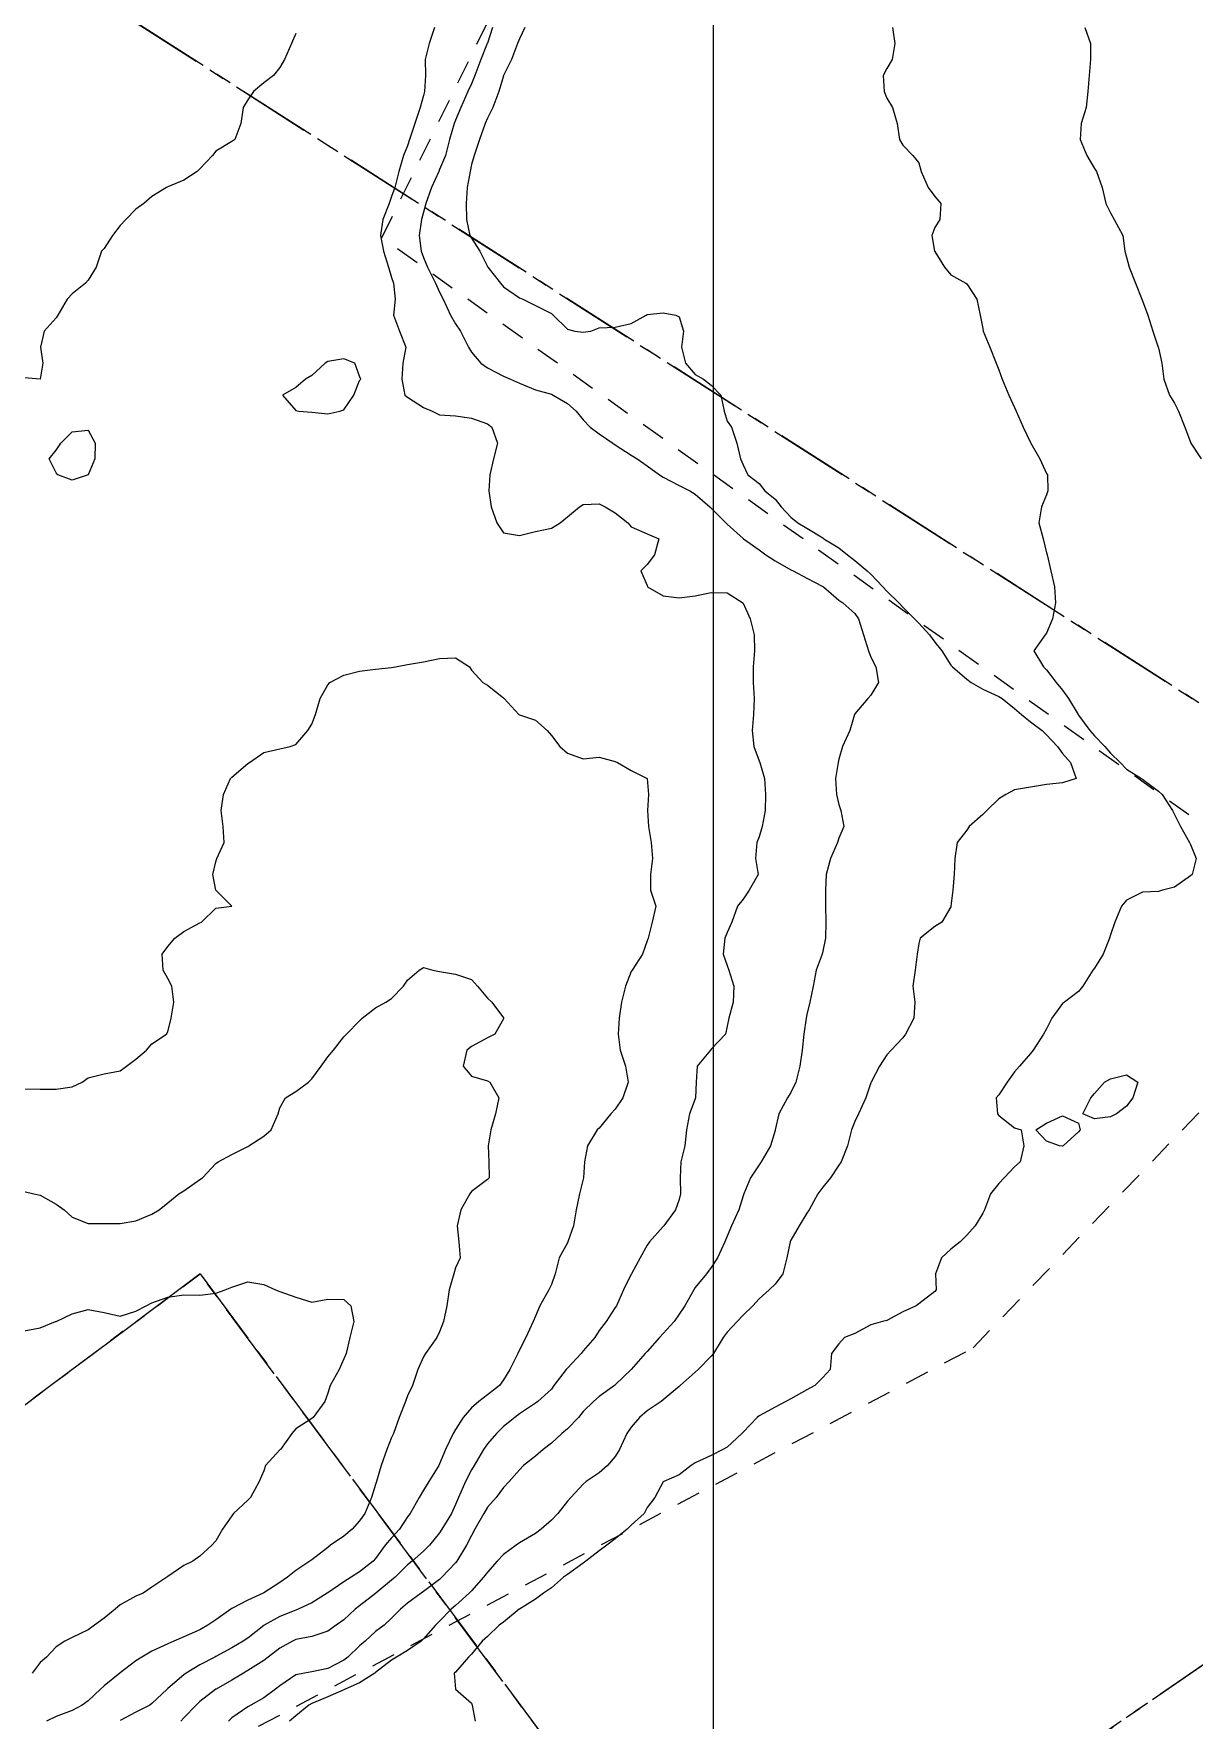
# Model space of a CAD drawing. Header units: centimetres. Extents: x 0 to 642158, y -847 to 649707.
# Drawn here: x 617245.5 to 617281.9, y 620207.3 to 620260.1 of the extents above; entities that cross this region are included whole.
import ezdxf

# ---------------------------------------------------------------- set-up
doc = ezdxf.new("R2010")
doc.units = ezdxf.units.CM
doc.header["$MEASUREMENT"] = 0
doc.linetypes.add('CENTERX2', pattern=[4, 2.5, -0.5, 0.5, -0.5])
doc.linetypes.add('JIS_02_0.7', pattern=[1.35, 0.75, -0.6])
for name, color, linetype, lineweight in [('MEV_grille', 254, 'Continuous', 9), ('WAL_parcellaire agricole', 7, 'JIS_02_0.7', 25), ('WAL_topographie 0.5', 253, 'Continuous', 20)]:
    doc.layers.add(name, color=color, linetype=linetype, lineweight=lineweight)
doc.layers.add('SPW_parcellaire cadastral', color=7, linetype='CENTERX2', lineweight=25, true_color=0xff0542)

# ---------------------------------------------------------------- blocks, each defined once
blk = doc.blocks.new('*U112')
at = {"layer": 'MEV_grille', "transparency": 33554687}
blk.add_lwpolyline([(0, 1825.476), (0, -1825.476)], dxfattribs=at)
blk = doc.blocks.new('*U113')
at = {"layer": 'MEV_grille', "color": 0, "linetype": 'ByBlock', "lineweight": -2, "transparency": 16777216}
blk.add_blockref('*U112', (1900, 0), dxfattribs=at)

msp = doc.modelspace()

# ---------------------------------------------------------------- linework, layer by layer
at = {"layer": 'SPW_parcellaire cadastral'}
for points in [[(617304.757, 620224.565), (617248.531, 620260.549), (617257.267, 620270.606), (617271.662, 620287.186), (617299.621, 620319.465), (617303.071, 620323.455), (617342.244, 620320.587), (617370.736, 620292.465), (617354.082, 620275.311), (617320.736, 620240.999), (617304.757, 620224.565)], [(617304.757, 620224.565), (617289.47, 620214.047), (617267.386, 620198.854), (617250.757, 620221.245), (617221.38, 620199.298), (617131.107, 620131.905), (617115.103, 620149.589), (617106.707, 620158.882), (617234.747, 620260.301), (617248.531, 620260.549), (617304.757, 620224.565)], [(617240.988, 620180.692), (617221.38, 620199.298), (617250.757, 620221.245), (617267.386, 620198.854), (617261.757, 620194.981), (617240.988, 620180.692)], [(617261.757, 620194.981), (617267.386, 620198.854), (617289.47, 620214.047), (617349.356, 620168.051), (617319.542, 620131.245), (617261.757, 620194.981)]]:
    msp.add_lwpolyline(points, dxfattribs=at)
at = {"layer": 'WAL_parcellaire agricole'}
msp.add_lwpolyline([(617008.458, 620154.4), (617004.365, 620160.596), (617050.958, 620154.904), (617075.457, 620161.407), (617091.456, 620167.909), (617122.459, 620142.163), (617165.706, 620162.168), (617223.952, 620191.924), (617274.948, 620218.93), (617287.196, 620231.681), (617256.444, 620253.677), (617263.942, 620268.928), (617277.439, 620290.929), (617285.816, 620301.128), (617299.437, 620313.432), (617306.604, 620316.52), (617318.353, 620318.751), (617331.123, 620318.633), (617342.936, 620315.937), (617354.937, 620308.938), (617365.438, 620299.44), (617398.944, 620245.444), (617410.112, 620235.279), (617419.446, 620223.447)], dxfattribs=at)
at = {"layer": 'WAL_topographie 0.5'}
for points in [[(617253.75, 620260.071), (617253.613, 620259.75), (617253.395, 620259.25), (617253.25, 620259.005), (617253.05, 620258.75), (617252.75, 620258.519), (617252.432, 620258.25), (617252.25, 620257.995), (617252.108, 620257.75), (617252.031, 620257.25), (617251.843, 620256.75), (617251.75, 620256.686), (617251.25, 620256.389), (617251.14, 620256.25), (617250.75, 620255.827), (617250.667, 620255.75), (617250.25, 620255.48), (617249.75, 620255.272), (617249.708, 620255.25), (617249.25, 620254.967), (617248.994, 620254.75), (617248.75, 620254.566), (617248.431, 620254.25), (617248.25, 620254.055), (617248.017, 620253.75), (617247.75, 620253.333), (617247.675, 620253.25), (617247.503, 620252.75), (617247.25, 620252.35), (617247.165, 620252.25), (617246.75, 620251.921), (617246.596, 620251.75), (617246.308, 620251.25), (617246.25, 620251.17), (617245.872, 620250.75), (617245.766, 620250.25), (617245.831, 620249.75), (617245.75, 620249.25), (617245.75, 620249.25), (617245.75, 620249.25), (617245.25, 620249.288)], [(617258.088, 620260.25), (617257.926, 620259.75), (617257.804, 620259.25), (617257.814, 620258.75), (617257.779, 620258.25), (617257.75, 620258.129), (617257.643, 620257.75), (617257.478, 620257.25), (617257.315, 620256.75), (617257.25, 620256.547), (617257.127, 620256.25), (617256.973, 620255.75), (617256.847, 620255.25), (617256.75, 620254.962), (617256.671, 620254.75), (617256.472, 620254.25), (617256.403, 620253.75), (617256.494, 620253.25), (617256.658, 620252.75), (617256.75, 620252.435), (617256.809, 620252.25), (617256.857, 620251.75), (617256.809, 620251.25), (617256.993, 620250.75), (617257.192, 620250.25), (617257.103, 620249.75), (617257.073, 620249.25), (617257.161, 620248.75), (617257.25, 620248.684), (617257.75, 620248.357), (617258.015, 620248.25), (617258.25, 620248.129), (617258.75, 620248.099), (617259.25, 620248.023), (617259.75, 620247.855), (617259.889, 620247.75), (617260.068, 620247.25), (617259.941, 620246.75), (617259.822, 620246.25), (617259.794, 620245.75), (617259.863, 620245.25), (617260.041, 620244.75), (617260.25, 620244.443), (617260.75, 620244.353), (617261.25, 620244.485), (617261.75, 620244.589), (617262.021, 620244.75), (617262.25, 620244.941), (617262.634, 620245.25), (617262.75, 620245.324), (617263.25, 620245.342), (617263.439, 620245.25), (617263.75, 620245.061), (617264.147, 620244.75), (617264.25, 620244.624), (617264.75, 620244.41), (617265.112, 620244.25), (617264.979, 620243.75), (617264.75, 620243.45), (617264.553, 620243.25), (617264.75, 620242.786), (617264.763, 620242.75), (617265.25, 620242.465), (617265.75, 620242.401), (617266.25, 620242.463), (617266.75, 620242.575), (617267.25, 620242.559), (617267.739, 620242.25), (617267.75, 620242.236), (617267.969, 620241.75), (617268.094, 620241.25), (617268.108, 620240.75), (617268.068, 620240.25), (617268.068, 620239.75), (617268.095, 620239.25), (617268.073, 620238.75), (617268.034, 620238.25), (617268.089, 620237.75), (617268.25, 620237.302), (617268.275, 620237.25), (617268.424, 620236.75), (617268.452, 620236.25), (617268.442, 620235.75), (617268.344, 620235.25), (617268.25, 620234.923), (617268.183, 620234.75), (617268.138, 620234.25), (617268.223, 620233.75), (617267.938, 620233.25), (617267.75, 620232.973), (617267.58, 620232.75), (617267.394, 620232.25), (617267.25, 620231.934), (617267.184, 620231.75), (617267.13, 620231.25), (617267.25, 620230.893), (617267.302, 620230.75), (617267.463, 620230.25), (617267.437, 620229.75), (617267.309, 620229.25), (617267.25, 620229), (617267.204, 620228.75), (617266.75, 620228.277), (617266.729, 620228.25), (617266.309, 620227.75), (617266.28, 620227.25), (617266.261, 620226.75), (617266.25, 620226.72), (617266.077, 620226.25), (617265.975, 620225.75), (617265.925, 620225.25), (617265.804, 620224.75), (617265.778, 620224.25), (617265.792, 620223.75), (617265.75, 620223.568), (617265.637, 620223.25), (617265.265, 620222.75), (617265.25, 620222.731), (617264.819, 620222.25), (617264.75, 620222.147), (617264.53, 620221.75), (617264.257, 620221.25), (617264.25, 620221.239), (617264.012, 620220.75), (617263.787, 620220.25), (617263.75, 620220.195), (617263.468, 620219.75), (617263.25, 620219.471), (617263.108, 620219.25), (617262.75, 620218.837), (617262.678, 620218.75), (617262.25, 620218.297), (617262.21, 620218.25), (617261.828, 620217.75), (617261.75, 620217.639), (617261.33, 620217.25), (617261.25, 620217.196), (617260.75, 620216.86), (617260.604, 620216.75), (617260.25, 620216.466), (617260.033, 620216.25), (617259.75, 620215.922), (617259.626, 620215.75), (617259.331, 620215.25), (617259.25, 620215.11), (617259.065, 620214.75), (617258.842, 620214.25), (617258.75, 620214.028), (617258.622, 620213.75), (617258.32, 620213.25), (617258.25, 620213.139), (617257.933, 620212.75), (617257.75, 620212.562), (617257.397, 620212.25), (617257.25, 620212.136), (617256.862, 620211.75), (617256.75, 620211.661), (617256.259, 620211.25), (617256.25, 620211.242), (617255.75, 620210.856), (617255.612, 620210.75), (617255.25, 620210.422), (617255.016, 620210.25), (617254.75, 620210.059), (617254.25, 620209.896), (617253.75, 620209.798), (617253.653, 620209.75), (617253.25, 620209.534), (617252.891, 620209.25), (617252.75, 620209.143), (617252.25, 620208.829), (617252.112, 620208.75), (617251.75, 620208.534), (617251.258, 620208.25), (617251.25, 620208.244), (617250.75, 620207.858), (617250.637, 620207.75), (617250.25, 620207.347), (617250.154, 620207.25)], [(617259.907, 620260.25), (617259.75, 620259.765), (617259.745, 620259.75), (617259.547, 620259.25), (617259.351, 620258.75), (617259.25, 620258.487), (617259.14, 620258.25), (617258.913, 620257.75), (617258.75, 620257.358), (617258.705, 620257.25), (617258.563, 620256.75), (617258.434, 620256.25), (617258.25, 620255.806), (617258.223, 620255.75), (617257.998, 620255.25), (617257.826, 620254.75), (617257.75, 620254.472), (617257.682, 620254.25), (617257.611, 620253.75), (617257.677, 620253.25), (617257.75, 620253.052), (617257.871, 620252.75), (617258.12, 620252.25), (617258.25, 620251.967), (617258.36, 620251.75), (617258.598, 620251.25), (617258.75, 620250.976), (617258.902, 620250.75), (617259.154, 620250.25), (617259.25, 620250.095), (617259.543, 620249.75), (617259.75, 620249.607), (617260.25, 620249.344), (617260.475, 620249.25), (617260.75, 620249.121), (617261.25, 620248.91), (617261.75, 620248.78), (617261.81, 620248.75), (617262.25, 620248.483), (617262.526, 620248.25), (617262.75, 620247.98), (617262.966, 620247.75), (617263.25, 620247.537), (617263.672, 620247.25), (617263.75, 620247.198), (617264.25, 620246.867), (617264.437, 620246.75), (617264.75, 620246.534), (617265.138, 620246.25), (617265.25, 620246.176), (617265.75, 620245.925), (617266.08, 620245.75), (617266.25, 620245.651), (617266.715, 620245.25), (617266.75, 620245.212), (617267.214, 620244.75), (617267.25, 620244.712), (617267.75, 620244.26), (617267.763, 620244.25), (617268.25, 620243.904), (617268.459, 620243.75), (617268.75, 620243.567), (617269.25, 620243.28), (617269.318, 620243.25), (617269.75, 620243.019), (617270.25, 620242.762), (617270.267, 620242.75), (617270.75, 620242.335), (617270.87, 620242.25), (617271.25, 620241.914), (617271.362, 620241.75), (617271.524, 620241.25), (617271.672, 620240.75), (617271.75, 620240.548), (617271.905, 620240.25), (617271.99, 620239.75), (617271.75, 620239.359), (617271.658, 620239.25), (617271.25, 620238.773), (617271.238, 620238.75), (617271.089, 620238.25), (617270.858, 620237.75), (617270.75, 620237.359), (617270.727, 620237.25), (617270.642, 620236.75), (617270.678, 620236.25), (617270.75, 620235.94), (617270.805, 620235.75), (617270.901, 620235.25), (617270.75, 620234.878), (617270.71, 620234.75), (617270.487, 620234.25), (617270.35, 620233.75), (617270.333, 620233.25), (617270.333, 620232.75), (617270.337, 620232.25), (617270.333, 620231.75), (617270.25, 620231.345), (617270.221, 620231.25), (617270.041, 620230.75), (617269.945, 620230.25), (617269.844, 620229.75), (617269.75, 620229.361), (617269.726, 620229.25), (617269.655, 620228.75), (617269.599, 620228.25), (617269.523, 620227.75), (617269.404, 620227.25), (617269.25, 620226.925), (617269.136, 620226.75), (617268.87, 620226.25), (617268.756, 620225.75), (617268.75, 620225.73), (617268.612, 620225.25), (617268.312, 620224.75), (617268.25, 620224.66), (617267.982, 620224.25), (617267.77, 620223.75), (617267.75, 620223.689), (617267.613, 620223.25), (617267.389, 620222.75), (617267.25, 620222.427), (617267.176, 620222.25), (617266.95, 620221.75), (617266.75, 620221.449), (617266.605, 620221.25), (617266.25, 620220.82), (617266.205, 620220.75), (617265.923, 620220.25), (617265.75, 620219.989), (617265.589, 620219.75), (617265.25, 620219.382), (617265.139, 620219.25), (617264.75, 620218.812), (617264.691, 620218.75), (617264.25, 620218.255), (617264.245, 620218.25), (617263.75, 620217.773), (617263.723, 620217.75), (617263.25, 620217.409), (617263.072, 620217.25), (617262.75, 620216.935), (617262.598, 620216.75), (617262.25, 620216.392), (617262.083, 620216.25), (617261.75, 620215.95), (617261.493, 620215.75), (617261.25, 620215.535), (617260.883, 620215.25), (617260.75, 620215.117), (617260.433, 620214.75), (617260.25, 620214.557), (617260.019, 620214.25), (617259.75, 620213.942), (617259.635, 620213.75), (617259.359, 620213.25), (617259.25, 620213.057), (617259.093, 620212.75), (617258.79, 620212.25), (617258.75, 620212.2), (617258.324, 620211.75), (617258.25, 620211.679), (617257.75, 620211.3), (617257.673, 620211.25), (617257.25, 620210.937), (617257.026, 620210.75), (617256.75, 620210.465), (617256.521, 620210.25), (617256.25, 620210.047), (617255.918, 620209.75), (617255.75, 620209.599), (617255.381, 620209.25), (617255.25, 620209.155), (617254.75, 620208.896), (617254.25, 620208.792), (617254.023, 620208.75), (617253.75, 620208.693), (617253.25, 620208.349), (617253.118, 620208.25), (617252.75, 620207.98), (617252.341, 620207.75), (617252.25, 620207.695), (617251.75, 620207.347), (617251.64, 620207.25)], [(617260.922, 620260.25), (617260.75, 620259.901), (617260.69, 620259.75), (617260.499, 620259.25), (617260.252, 620258.75), (617260.25, 620258.746), (617260.103, 620258.25), (617259.92, 620257.75), (617259.75, 620257.414), (617259.681, 620257.25), (617259.501, 620256.75), (617259.336, 620256.25), (617259.25, 620255.962), (617259.205, 620255.75), (617259.117, 620255.25), (617259.083, 620254.75), (617259.094, 620254.25), (617259.2, 620253.75), (617259.25, 620253.661), (617259.514, 620253.25), (617259.75, 620252.775), (617259.764, 620252.75), (617260.154, 620252.25), (617260.25, 620252.138), (617260.75, 620251.798), (617260.854, 620251.75), (617261.25, 620251.555), (617261.75, 620251.299), (617261.807, 620251.25), (617262.25, 620250.817), (617262.481, 620250.75), (617262.75, 620250.717), (617262.984, 620250.75), (617263.25, 620250.855), (617263.75, 620250.875), (617264.25, 620250.991), (617264.719, 620251.25), (617264.75, 620251.269), (617265.25, 620251.321), (617265.65, 620251.25), (617265.75, 620251.2), (617265.886, 620250.75), (617265.828, 620250.25), (617265.945, 620249.75), (617266.25, 620249.397), (617266.509, 620249.25), (617266.75, 620249.056), (617267.056, 620248.75), (617267.162, 620248.25), (617267.25, 620247.938), (617267.393, 620247.75), (617267.559, 620247.25), (617267.669, 620246.75), (617267.75, 620246.565), (617267.904, 620246.25), (617268.25, 620245.986), (617268.429, 620245.75), (617268.75, 620245.492), (617268.941, 620245.25), (617269.25, 620244.933), (617269.462, 620244.75), (617269.75, 620244.58), (617270.25, 620244.279), (617270.281, 620244.25), (617270.75, 620243.965), (617271.018, 620243.75), (617271.25, 620243.576), (617271.629, 620243.25), (617271.75, 620243.142), (617272.121, 620242.75), (617272.25, 620242.615), (617272.624, 620242.25), (617272.75, 620242.114), (617273.12, 620241.75), (617273.25, 620241.613), (617273.587, 620241.25), (617273.75, 620241.016), (617273.971, 620240.75), (617274.25, 620240.3), (617274.301, 620240.25), (617274.75, 620239.86), (617274.894, 620239.75), (617275.25, 620239.546), (617275.75, 620239.318), (617275.86, 620239.25), (617276.25, 620238.937), (617276.462, 620238.75), (617276.75, 620238.523), (617277.115, 620238.25), (617277.25, 620238.118), (617277.59, 620237.75), (617277.75, 620237.53), (617277.993, 620237.25), (617278.18, 620236.75), (617277.75, 620236.617), (617277.25, 620236.562), (617276.75, 620236.479), (617276.25, 620236.393), (617275.979, 620236.25), (617275.75, 620236.113), (617275.377, 620235.75), (617275.25, 620235.628), (617274.831, 620235.25), (617274.75, 620235.135), (617274.446, 620234.75), (617274.373, 620234.25), (617274.352, 620233.75), (617274.318, 620233.25), (617274.254, 620232.75), (617274.25, 620232.731), (617273.966, 620232.25), (617273.75, 620232.12), (617273.292, 620231.75), (617273.25, 620231.583), (617273.2, 620231.25), (617273.132, 620230.75), (617273.06, 620230.25), (617273.123, 620229.75), (617273.092, 620229.25), (617272.837, 620228.75), (617272.75, 620228.632), (617272.384, 620228.25), (617272.25, 620228.097), (617272.019, 620227.75), (617271.763, 620227.25), (617271.75, 620227.223), (617271.588, 620226.75), (617271.359, 620226.25), (617271.25, 620226.011), (617271.144, 620225.75), (617271.017, 620225.25), (617270.824, 620224.75), (617270.75, 620224.645), (617270.489, 620224.25), (617270.25, 620223.957), (617270.093, 620223.75), (617269.815, 620223.25), (617269.75, 620223.142), (617269.507, 620222.75), (617269.25, 620222.301), (617269.225, 620222.25), (617269.125, 620221.75), (617268.997, 620221.25), (617268.75, 620220.918), (617268.572, 620220.75), (617268.25, 620220.46), (617268.053, 620220.25), (617267.75, 620219.957), (617267.57, 620219.75), (617267.25, 620219.423), (617267.124, 620219.25), (617266.824, 620218.75), (617266.75, 620218.669), (617266.346, 620218.25), (617266.25, 620218.168), (617265.779, 620217.75), (617265.75, 620217.723), (617265.25, 620217.299), (617265.187, 620217.25), (617264.75, 620216.956), (617264.504, 620216.75), (617264.25, 620216.447), (617264.115, 620216.25), (617263.88, 620215.75), (617263.75, 620215.526), (617263.503, 620215.25), (617263.25, 620215.019), (617262.842, 620214.75), (617262.75, 620214.665), (617262.36, 620214.25), (617262.25, 620214.129), (617261.952, 620213.75), (617261.75, 620213.535), (617261.429, 620213.25), (617261.25, 620213.124), (617260.75, 620212.824), (617260.651, 620212.75), (617260.25, 620212.46), (617260.057, 620212.25), (617259.75, 620211.913), (617259.63, 620211.75), (617259.25, 620211.328), (617259.177, 620211.25), (617258.75, 620210.871), (617258.616, 620210.75), (617258.25, 620210.38), (617258.129, 620210.25), (617257.75, 620209.827), (617257.672, 620209.75), (617257.25, 620209.458), (617256.9, 620209.25), (617256.75, 620209.152), (617256.25, 620208.769), (617256.226, 620208.75), (617255.75, 620208.448), (617255.299, 620208.25), (617255.25, 620208.226), (617254.75, 620208.006), (617254.25, 620207.802), (617254.162, 620207.75), (617253.75, 620207.414), (617253.558, 620207.25)], [(617272.425, 620260.25), (617272.5, 620259.75), (617272.414, 620259.25), (617272.25, 620258.969), (617272.136, 620258.75), (617272.17, 620258.25), (617272.25, 620258.044), (617272.422, 620257.75), (617272.574, 620257.25), (617272.644, 620256.75), (617272.75, 620256.573), (617273.062, 620256.25), (617273.25, 620256.019), (617273.325, 620255.75), (617273.542, 620255.25), (617273.75, 620254.964), (617273.94, 620254.75), (617273.913, 620254.25), (617273.75, 620253.993), (617273.662, 620253.75), (617273.745, 620253.25), (617273.75, 620253.24), (617274.056, 620252.75), (617274.25, 620252.512), (617274.722, 620252.25), (617274.75, 620252.235), (617275.071, 620251.75), (617275.172, 620251.25), (617275.25, 620250.833), (617275.268, 620250.75), (617275.469, 620250.25), (617275.669, 620249.75), (617275.75, 620249.538), (617275.857, 620249.25), (617276.063, 620248.75), (617276.25, 620248.359), (617276.294, 620248.25), (617276.514, 620247.75), (617276.75, 620247.262), (617276.755, 620247.25), (617277.036, 620246.75), (617277.25, 620246.3), (617277.273, 620246.25), (617277.29, 620245.75), (617277.25, 620245.625), (617277.09, 620245.25), (617277.01, 620244.75), (617277.139, 620244.25), (617277.25, 620243.813), (617277.267, 620243.75), (617277.382, 620243.25), (617277.5, 620242.75), (617277.524, 620242.25), (617277.431, 620241.75), (617277.25, 620241.303), (617277.21, 620241.25), (617276.847, 620240.75), (617277.148, 620240.25), (617277.25, 620240.146), (617277.548, 620239.75), (617277.75, 620239.516), (617277.939, 620239.25), (617278.238, 620238.75), (617278.25, 620238.735), (617278.608, 620238.25), (617278.75, 620238.083), (617279.076, 620237.75), (617279.25, 620237.547), (617279.552, 620237.25), (617279.75, 620237.046), (617280.217, 620236.75), (617280.25, 620236.731), (617280.75, 620236.357), (617280.866, 620236.25), (617281.192, 620235.75), (617281.25, 620235.624), (617281.443, 620235.25), (617281.725, 620234.75), (617281.75, 620234.684), (617281.935, 620234.25), (617281.809, 620233.75), (617281.75, 620233.701), (617281.25, 620233.353), (617280.879, 620233.25), (617280.75, 620233.216), (617280.25, 620233.197), (617279.75, 620232.94), (617279.596, 620232.75), (617279.381, 620232.25), (617279.25, 620231.853), (617279.221, 620231.75), (617279.019, 620231.25), (617278.75, 620230.818), (617278.7, 620230.75), (617278.386, 620230.25), (617278.25, 620230.087), (617277.811, 620229.75), (617277.75, 620229.711), (617277.409, 620229.25), (617277.25, 620228.912), (617277.156, 620228.75), (617276.825, 620228.25), (617276.75, 620228.145), (617276.401, 620227.75), (617276.25, 620227.569), (617276.015, 620227.25), (617275.75, 620226.844), (617275.674, 620226.75), (617275.715, 620226.25), (617275.75, 620226.206), (617276.25, 620225.815), (617276.45, 620225.75), (617276.54, 620225.25), (617276.421, 620224.75), (617276.25, 620224.594), (617275.927, 620224.25), (617275.75, 620224.077), (617275.496, 620223.75), (617275.308, 620223.25), (617275.25, 620223.145), (617275.014, 620222.75), (617274.75, 620222.462), (617274.544, 620222.25), (617274.25, 620222.02), (617273.956, 620221.75), (617273.777, 620221.25), (617273.793, 620220.75), (617273.75, 620220.692), (617273.25, 620220.305), (617273.165, 620220.25), (617272.75, 620220.055), (617272.25, 620219.781), (617272.114, 620219.75), (617271.75, 620219.649), (617271.25, 620219.382), (617270.929, 620219.25), (617270.75, 620219.058), (617270.521, 620218.75), (617270.479, 620218.25), (617270.25, 620218), (617269.995, 620217.75), (617269.75, 620217.62), (617269.25, 620217.338), (617269.087, 620217.25), (617268.75, 620217.074), (617268.25, 620216.8), (617268.193, 620216.75), (617267.75, 620216.294), (617267.71, 620216.25), (617267.25, 620215.817), (617267.117, 620215.75), (617266.75, 620215.562), (617266.25, 620215.326), (617266.121, 620215.25), (617265.75, 620214.951), (617265.267, 620214.75), (617265.25, 620214.74), (617264.984, 620214.25), (617264.75, 620213.938), (617264.653, 620213.75), (617264.25, 620213.383), (617264.119, 620213.25), (617263.75, 620212.953), (617263.482, 620212.75), (617263.25, 620212.574), (617262.824, 620212.25), (617262.75, 620212.189), (617262.25, 620211.831), (617262.127, 620211.75), (617261.75, 620211.421), (617261.5, 620211.25), (617261.25, 620211.059), (617260.75, 620210.753), (617260.747, 620210.75), (617260.25, 620210.345), (617260.114, 620210.25), (617259.75, 620209.893), (617259.581, 620209.75), (617259.25, 620209.342), (617259.158, 620209.25), (617258.75, 620208.783), (617258.703, 620208.75), (617258.75, 620208.25), (617258.75, 620208.25), (617259.25, 620207.809), (617259.275, 620207.75), (617259.361, 620207.25)], [(617278.443, 620260.25), (617278.623, 620259.75), (617278.627, 620259.25), (617278.587, 620258.75), (617278.544, 620258.25), (617278.489, 620257.75), (617278.33, 620257.25), (617278.296, 620256.75), (617278.51, 620256.25), (617278.75, 620255.843), (617278.808, 620255.75), (617278.984, 620255.25), (617279.1, 620254.75), (617279.25, 620254.45), (617279.361, 620254.25), (617279.635, 620253.75), (617279.703, 620253.25), (617279.75, 620253.071), (617279.829, 620252.75), (617280.036, 620252.25), (617280.228, 620251.75), (617280.25, 620251.696), (617280.417, 620251.25), (617280.577, 620250.75), (617280.743, 620250.25), (617280.75, 620250.226), (617280.858, 620249.75), (617280.919, 620249.25), (617281.092, 620248.75), (617281.25, 620248.5), (617281.379, 620248.25), (617281.581, 620247.75), (617281.75, 620247.28), (617281.761, 620247.25), (617282.083, 620246.75)], [(617254.75, 620248.166), (617255.125, 620248.25), (617255.25, 620248.285), (617255.565, 620248.75), (617255.75, 620249.206), (617255.783, 620249.25), (617255.75, 620249.338), (617255.598, 620249.75), (617255.25, 620249.889), (617254.75, 620249.8), (617254.675, 620249.75), (617254.25, 620249.359), (617254.054, 620249.25), (617253.75, 620248.988), (617253.331, 620248.75), (617253.75, 620248.266), (617253.85, 620248.25), (617254.25, 620248.219), (617254.75, 620248.166)], [(617247.25, 620246.25), (617247.25, 620246.25), (617246.75, 620246.087), (617246.304, 620246.25), (617246.25, 620246.321), (617246.032, 620246.75), (617246.25, 620247.029), (617246.401, 620247.25), (617246.75, 620247.599), (617247.25, 620247.657), (617247.47, 620247.25), (617247.462, 620246.75), (617247.25, 620246.25)], [(617245.25, 620227.038), (617245.75, 620227.028), (617246.25, 620227.023), (617246.75, 620227.103), (617247.062, 620227.25), (617247.25, 620227.386), (617247.75, 620227.504), (617248.25, 620227.604), (617248.448, 620227.75), (617248.75, 620227.966), (617249.078, 620228.25), (617249.25, 620228.442), (617249.707, 620228.75), (617249.75, 620228.825), (617249.846, 620229.25), (617249.93, 620229.75), (617249.876, 620230.25), (617249.75, 620230.485), (617249.604, 620230.75), (617249.572, 620231.25), (617249.75, 620231.487), (617249.97, 620231.75), (617250.25, 620231.958), (617250.75, 620232.232), (617250.804, 620232.25), (617251.25, 620232.696), (617251.75, 620232.75), (617251.25, 620233.25), (617251.25, 620233.25), (617251.158, 620233.75), (617251.25, 620234.141), (617251.276, 620234.25), (617251.507, 620234.75), (617251.475, 620235.25), (617251.42, 620235.75), (617251.491, 620236.25), (617251.704, 620236.75), (617251.75, 620236.796), (617252.25, 620237.222), (617252.305, 620237.25), (617252.75, 620237.567), (617253.25, 620237.683), (617253.576, 620237.75), (617253.75, 620237.812), (617254.125, 620238.25), (617254.25, 620238.452), (617254.366, 620238.75), (617254.519, 620239.25), (617254.75, 620239.679), (617254.816, 620239.75), (617255.25, 620239.987), (617255.75, 620240.111), (617256.25, 620240.17), (617256.75, 620240.226), (617256.87, 620240.25), (617257.25, 620240.316), (617257.75, 620240.401), (617258.25, 620240.502), (617258.75, 620240.528), (617259.187, 620240.25), (617259.25, 620240.141), (617259.61, 620239.75), (617259.75, 620239.671), (617260.25, 620239.279), (617260.276, 620239.25), (617260.732, 620238.75), (617260.75, 620238.741), (617261.25, 620238.574), (617261.614, 620238.25), (617261.75, 620238.1), (617262.019, 620237.75), (617262.25, 620237.541), (617262.75, 620237.367), (617263.25, 620237.417), (617263.75, 620237.282), (617263.819, 620237.25), (617264.25, 620237), (617264.75, 620236.75), (617264.75, 620236.75), (617264.791, 620236.25), (617264.756, 620235.75), (617264.795, 620235.25), (617264.874, 620234.75), (617264.912, 620234.25), (617264.853, 620233.75), (617264.856, 620233.25), (617265.023, 620232.75), (617264.908, 620232.25), (617264.779, 620231.75), (617264.75, 620231.665), (617264.606, 620231.25), (617264.274, 620230.75), (617264.25, 620230.706), (617264.066, 620230.25), (617263.947, 620229.75), (617263.872, 620229.25), (617263.841, 620228.75), (617263.906, 620228.25), (617264.067, 620227.75), (617264.155, 620227.25), (617263.99, 620226.75), (617263.75, 620226.402), (617263.609, 620226.25), (617263.25, 620225.803), (617263.186, 620225.75), (617262.879, 620225.25), (617262.788, 620224.75), (617262.759, 620224.25), (617262.75, 620224.213), (617262.631, 620223.75), (617262.529, 620223.25), (617262.438, 620222.75), (617262.263, 620222.25), (617262.25, 620222.22), (617261.996, 620221.75), (617261.865, 620221.25), (617261.75, 620220.913), (617261.673, 620220.75), (617261.388, 620220.25), (617261.25, 620219.924), (617261.183, 620219.75), (617260.953, 620219.25), (617260.75, 620218.872), (617260.699, 620218.75), (617260.455, 620218.25), (617260.25, 620217.924), (617260.125, 620217.75), (617259.75, 620217.461), (617259.48, 620217.25), (617259.25, 620217.053), (617258.99, 620216.75), (617258.75, 620216.378), (617258.675, 620216.25), (617258.441, 620215.75), (617258.25, 620215.3), (617258.223, 620215.25), (617257.912, 620214.75), (617257.75, 620214.477), (617257.609, 620214.25), (617257.331, 620213.75), (617257.25, 620213.636), (617257.001, 620213.25), (617256.75, 620212.983), (617256.552, 620212.75), (617256.25, 620212.335), (617256.168, 620212.25), (617255.75, 620211.915), (617255.484, 620211.75), (617255.25, 620211.609), (617254.75, 620211.262), (617254.732, 620211.25), (617254.25, 620210.953), (617253.828, 620210.75), (617253.75, 620210.72), (617253.25, 620210.525), (617252.76, 620210.25), (617252.75, 620210.243), (617252.25, 620209.846), (617252.106, 620209.75), (617251.75, 620209.545), (617251.25, 620209.269), (617251.213, 620209.25), (617250.75, 620209.006), (617250.32, 620208.75), (617250.25, 620208.699), (617249.75, 620208.272), (617249.724, 620208.25), (617249.25, 620207.799), (617249.182, 620207.75), (617248.75, 620207.523), (617248.25, 620207.271)], [(617245.25, 620223.821), (617245.556, 620223.75), (617245.75, 620223.706), (617246.25, 620223.425), (617246.497, 620223.25), (617246.75, 620223.017), (617247.25, 620222.825), (617247.75, 620222.824), (617248.25, 620222.825), (617248.75, 620222.902), (617249.25, 620223.112), (617249.479, 620223.25), (617249.75, 620223.469), (617250.092, 620223.75), (617250.25, 620223.849), (617250.75, 620224.195), (617250.829, 620224.25), (617251.25, 620224.697), (617251.317, 620224.75), (617251.75, 620224.982), (617252.25, 620225.228), (617252.28, 620225.25), (617252.75, 620225.56), (617252.983, 620225.75), (617253.197, 620226.25), (617253.25, 620226.447), (617253.425, 620226.75), (617253.75, 620226.949), (617254.144, 620227.25), (617254.25, 620227.345), (617254.544, 620227.75), (617254.75, 620228.035), (617254.927, 620228.25), (617255.25, 620228.669), (617255.338, 620228.75), (617255.75, 620229.168), (617255.833, 620229.25), (617256.25, 620229.57), (617256.566, 620229.75), (617256.75, 620229.86), (617257.122, 620230.25), (617257.25, 620230.44), (617257.617, 620230.75), (617257.75, 620230.834), (617258.045, 620230.75), (617258.25, 620230.714), (617258.75, 620230.628), (617259.25, 620230.462), (617259.443, 620230.25), (617259.75, 620229.87), (617259.885, 620229.75), (617260.25, 620229.261), (617260.256, 620229.25), (617260.25, 620229.231), (617259.985, 620228.75), (617259.75, 620228.631), (617259.25, 620228.366), (617259.1, 620228.25), (617258.987, 620227.75), (617259.25, 620227.436), (617259.75, 620227.292), (617259.823, 620227.25), (617260.109, 620226.75), (617259.998, 620226.25), (617259.857, 620225.75), (617259.77, 620225.25), (617259.797, 620224.75), (617259.801, 620224.25), (617259.75, 620224.196), (617259.25, 620223.821), (617259.199, 620223.75), (617258.92, 620223.25), (617258.804, 620222.75), (617258.857, 620222.25), (617258.896, 620221.75), (617258.75, 620221.432), (617258.695, 620221.25), (617258.551, 620220.75), (617258.476, 620220.25), (617258.376, 620219.75), (617258.25, 620219.436), (617258.163, 620219.25), (617257.811, 620218.75), (617257.75, 620218.645), (617257.571, 620218.25), (617257.405, 620217.75), (617257.25, 620217.427), (617257.183, 620217.25), (617256.986, 620216.75), (617256.813, 620216.25), (617256.75, 620216.128), (617256.604, 620215.75), (617256.419, 620215.25), (617256.278, 620214.75), (617256.25, 620214.649), (617256.121, 620214.25), (617255.913, 620213.75), (617255.75, 620213.518), (617255.518, 620213.25), (617255.25, 620213.039), (617254.839, 620212.75), (617254.75, 620212.686), (617254.25, 620212.3), (617254.192, 620212.25), (617253.75, 620211.96), (617253.494, 620211.75), (617253.25, 620211.586), (617252.75, 620211.259), (617252.734, 620211.25), (617252.25, 620211.036), (617251.75, 620210.774), (617251.715, 620210.75), (617251.25, 620210.422), (617250.999, 620210.25), (617250.75, 620210.102), (617250.25, 620209.889), (617249.931, 620209.75), (617249.75, 620209.671), (617249.25, 620209.441), (617248.934, 620209.25), (617248.75, 620209.129), (617248.25, 620208.756), (617248.242, 620208.75), (617247.75, 620208.35), (617247.641, 620208.25), (617247.25, 620207.879), (617247.067, 620207.75), (617246.75, 620207.579), (617246.25, 620207.392), (617245.946, 620207.25)], [(617279.441, 620226.25), (617279.25, 620226.158), (617278.75, 620226.095), (617278.383, 620226.25), (617278.637, 620226.75), (617278.75, 620226.895), (617279.064, 620227.25), (617279.25, 620227.352), (617279.75, 620227.47), (617280.103, 620227.25), (617279.954, 620226.75), (617279.75, 620226.494), (617279.441, 620226.25)], [(617277.77, 620225.25), (617277.75, 620225.238), (617277.65, 620225.25), (617277.25, 620225.398), (617276.911, 620225.75), (617277.25, 620225.966), (617277.75, 620226.196), (617278.25, 620225.964), (617278.305, 620225.75), (617278.25, 620225.694), (617277.77, 620225.25)], [(617245.25, 620219.462), (617245.75, 620219.557), (617246.233, 620219.75), (617246.25, 620219.759), (617246.75, 620219.99), (617247.25, 620220.131), (617247.75, 620220.036), (617248.25, 620219.925), (617248.75, 620220.08), (617249.071, 620220.25), (617249.25, 620220.334), (617249.75, 620220.518), (617250.25, 620220.593), (617250.75, 620220.58), (617251.25, 620220.641), (617251.542, 620220.75), (617251.75, 620220.833), (617252.25, 620220.995), (617252.75, 620220.908), (617253.116, 620220.75), (617253.25, 620220.693), (617253.75, 620220.517), (617254.25, 620220.355), (617254.75, 620220.452), (617255.25, 620220.447), (617255.471, 620220.25), (617255.571, 620219.75), (617255.44, 620219.25), (617255.325, 620218.75), (617255.25, 620218.59), (617255.111, 620218.25), (617254.828, 620217.75), (617254.75, 620217.515), (617254.664, 620217.25), (617254.291, 620216.75), (617254.25, 620216.714), (617253.75, 620216.391), (617253.631, 620216.25), (617253.27, 620215.75), (617253.25, 620215.733), (617252.804, 620215.25), (617252.75, 620215.079), (617252.603, 620214.75), (617252.333, 620214.25), (617252.25, 620214.166), (617251.802, 620213.75), (617251.75, 620213.67), (617251.454, 620213.25), (617251.25, 620212.887), (617251.122, 620212.75), (617250.75, 620212.409), (617250.529, 620212.25), (617250.25, 620212.116), (617249.75, 620211.776), (617249.72, 620211.75), (617249.25, 620211.441), (617248.971, 620211.25), (617248.75, 620211.156), (617248.25, 620210.892), (617248.097, 620210.75), (617247.75, 620210.465), (617247.456, 620210.25), (617247.25, 620210.102), (617246.75, 620209.861), (617246.525, 620209.75), (617246.25, 620209.568), (617245.944, 620209.25), (617245.75, 620209.083), (617245.502, 620208.75)]]:
    msp.add_lwpolyline(points, dxfattribs=at)

# ---------------------------------------------------------------- block references
at = {"layer": 'MEV_grille', "transparency": 33554687}
msp.add_blockref('*U113', (615366.814, 620593.644), dxfattribs=at)

doc.saveas('drawing.dxf')
